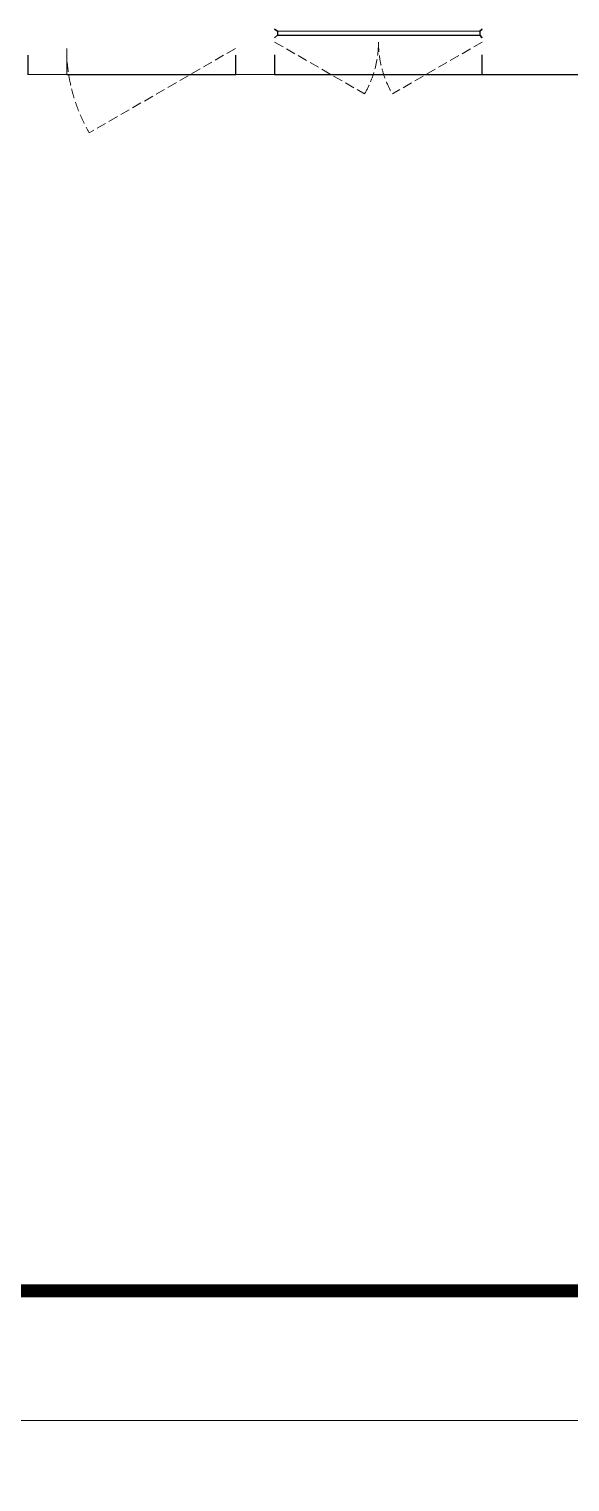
# Model space of a CAD drawing. Extents: x 2803505 to 5851001, y -1372902 to 24339.
# Drawn here: x 3433020 to 3437187, y -749129 to -737923 of the extents above; entities that cross this region are included whole.
import ezdxf

# ---------------------------------------------------------------- set-up
doc = ezdxf.new("R2010")
doc.units = 0
doc.header["$LTSCALE"] = 1000
doc.header["$MEASUREMENT"] = 0
doc.linetypes.add('DASH', pattern=[0.35, 0.25, -0.1])
doc.layers.get('0').update_dxf_attribs({"linetype": 'CONTINUOUS'})
for name, color, linetype in [('!!电气', 1, 'CONTINUOUS'), ('3-栏杆1', 252, 'CONTINUOUS'), ('看线', 185, 'CONTINUOUS')]:
    doc.layers.add(name, color=color, linetype=linetype)
doc.layers.add('WINDOW', color=146, linetype='CONTINUOUS', lineweight=20)
doc.layers.add('图框', color=147, linetype='CONTINUOUS', lineweight=20)

# ---------------------------------------------------------------- blocks, each defined once
blk = doc.blocks.new('ASDFSD')
at = {"layer": '3-栏杆1', "color": 5}
for p, q in [((681763, 334938), (681742, 334955)), ((681742, 334955), (681763, 334938)), ((683322, 334938), (683342, 334955)), ((683342, 334955), (683322, 334938)), ((681742, 334888), (681763, 334908)), ((683322, 334937), (681763, 334938)), ((681763, 334938), (681763, 334908)), ((681763, 334908), (683322, 334908)), ((683322, 334938), (683322, 334908)), ((683322, 334908), (683342, 334888)), ((683342, 334888), (683322, 334908))]:
    blk.add_line(p, q, dxfattribs=at)
blk = doc.blocks.new('A$C1C403CBE')
at = {"color": 252, "const_width": 8}
for points in [[(8350, -100), (8350, -250), (8650, -250), (8650, -100)], [(9950, -100), (9950, -250), (10250, -250), (10250, -100)]]:
    blk.add_lwpolyline(points, dxfattribs=at)
at = {"layer": 'WINDOW', "color": 252, "linetype": 'DASH', "ltscale": 0.3}
for points in [[(9948, -50), (8822, -700, -0.131652), (8648, -50)], [(10250, 0), (10943, -400, 0.131652), (11050, 0)], [(11850, 0), (11157, -400, -0.131652), (11050, 0)]]:
    blk.add_lwpolyline(points, format="xyb", dxfattribs=at)
at = {"layer": '看线', "color": 252, "ltscale": 0.5}
for points in [[(10250, -100), (10250, -250), (11850, -250), (11850, -100)], [(8650, -250), (9950, -250)], [(10250, -250), (14750, -250)]]:
    blk.add_lwpolyline(points, dxfattribs=at)
at = {"color": 252}
blk.add_blockref('ASDFSD', (-671492, -334855), dxfattribs=at)

msp = doc.modelspace()

# ---------------------------------------------------------------- linework, layer by layer
at = {"layer": '图框'}
for points in [[(3410359.7, -689253.6), (3494459.7, -689253.6), (3494459.7, -748653.6), (3410359.7, -748653.6)], [(3410359.7, -748653.6), (3494459.7, -748653.6), (3494459.7, -808053.6), (3410359.7, -808053.6)]]:
    msp.add_lwpolyline(points, close=True, dxfattribs=at)
at = {"layer": '图框', "const_width": 100}
msp.add_lwpolyline([(3493459.7, -747653.6), (3493459.7, -690253.6), (3412859.7, -690253.6), (3412859.7, -747653.6)], close=True, dxfattribs=at)

# ---------------------------------------------------------------- block references
at = {"layer": '!!电气'}
msp.add_blockref('A$C1C403CBE', (3424662.1, -738022.9), dxfattribs=at)

doc.saveas('drawing.dxf')
